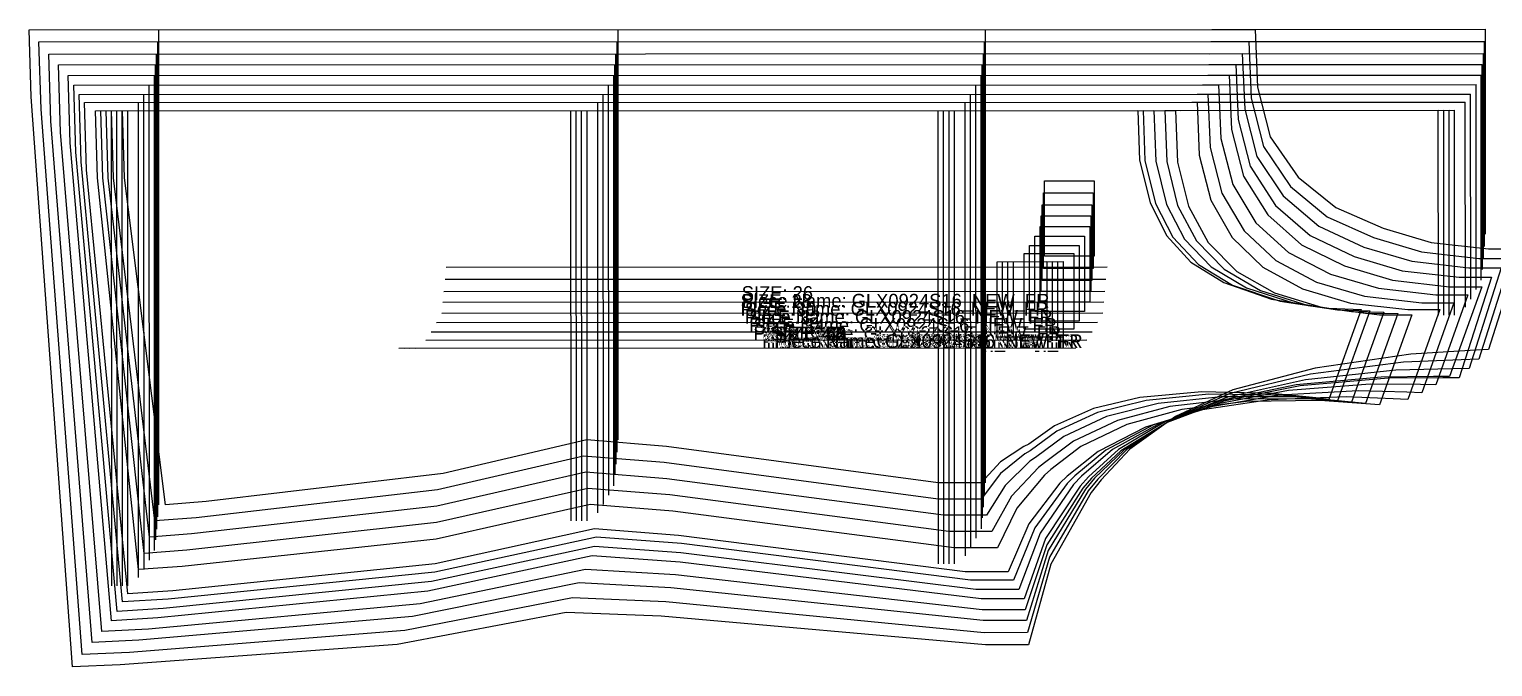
# Model space of a CAD drawing. Extents: x 0 to 56.4, y -0.1 to 33.2.
# Drawn here: x 0.06 to 26.76, y 21.54 to 33.16 of the extents above; entities that cross this region are included whole.
import ezdxf

# ---------------------------------------------------------------- set-up
doc = ezdxf.new("R2010")
doc.units = 0

# ---------------------------------------------------------------- blocks, each defined once
blk = doc.blocks.new('GLX0924S16_NEW_FR_26')
at = {"layer": '1'}
for points in [[(1.7617, 31.68), (20.2819, 31.6862)], [(2.5514, 24.4946), (1.7992, 30.4541), (1.7617, 31.68)], [(20.2819, 31.6862), (20.3143, 30.781), (20.506, 30.007), (20.8037, 29.4054), (21.2521, 28.9179), (21.8514, 28.5447), (22.7206, 28.2459), (23.7644, 28.0797), (24.3553, 28.054)], [(24.3553, 28.054), (23.7687, 26.4148)], [(23.5283, 26.4422), (22.7366, 26.5253), (21.4484, 26.5531), (20.3172, 26.4505), (19.4733, 26.2493), (18.7659, 25.935), (18.2964, 25.5983), (18.2049, 25.5567), (17.7795, 25.276), (17.4266, 24.8929)], [(23.7687, 26.4148), (23.5283, 26.4422)], [(17.4266, 24.8929), (16.6395, 24.8926), (11.6875, 25.5576), (10.2343, 25.678), (7.6141, 25.0651), (3.2935, 24.5546), (2.5514, 24.4946)]]:
    blk.add_lwpolyline(points, dxfattribs=at)
at = {"layer": '5'}
blk.add_line((6.8056, 27.3509), (18.8593, 27.3553), dxfattribs=at)
at = {"layer": '6'}
blk.add_line((1.7617, 31.68), (20.2819, 31.6862), dxfattribs=at)
at = {"layer": '7'}
blk.add_line((6.8056, 27.3509), (18.8593, 27.3553), dxfattribs=at)
at = {"layer": '8'}
for p, q in [((1.5672, 23.0179), (1.5641, 31.6802)), ((9.9364, 31.6829), (9.9391, 24.2015)), ((16.6368, 31.685), (16.6398, 23.4166)), ((20.7739, 31.6863), (25.7638, 31.6881)), ((25.7651, 27.9493), (25.7638, 31.6881)), ((17.7184, 28.927), (18.6239, 28.9275)), ((17.7188, 27.5491), (17.7184, 28.927)), ((18.6239, 28.9275), (18.6244, 27.5491)), ((18.6244, 27.5491), (17.7188, 27.5491))]:
    blk.add_line(p, q, dxfattribs=at)
at = {"layer": '1'}
for s, p in [('SIZE: 26', (13.0585, 28.2304)), ('Piece Name: GLX0924S16_NEW_FR', (13.0585, 28.0904))]:
    blk.add_text(s, height=0.25, dxfattribs=at).set_placement(p)
blk = doc.blocks.new('GLX0924S16_NEW_FR_28')
at = {"layer": '1'}
for points in [[(1.5648, 31.68), (20.3803, 31.6862)], [(2.3546, 24.1992), (1.6023, 30.4541), (1.5648, 31.68)], [(20.3803, 31.6862), (20.4139, 30.7714), (20.6084, 29.9893), (20.9212, 29.373), (21.3879, 28.8756), (22.0089, 28.4976), (22.8792, 28.2067), (23.9226, 28.0499), (24.5128, 28.0293)], [(24.5128, 28.0293), (23.9262, 26.3901)], [(23.6828, 26.4156), (22.8814, 26.4926), (21.5784, 26.5093), (20.4353, 26.3955), (19.5496, 26.176), (18.8085, 25.839), (18.3178, 25.4805), (18.2205, 25.424), (17.7774, 25.0639), (17.4267, 24.5977)], [(23.9262, 26.3901), (23.6828, 26.4156)], [(17.4267, 24.5977), (16.6396, 24.5974), (11.6419, 25.2629), (10.1752, 25.3827), (7.5076, 24.7661), (3.1099, 24.2583), (2.3546, 24.1992)]]:
    blk.add_lwpolyline(points, dxfattribs=at)
at = {"layer": '5'}
blk.add_line((6.8056, 27.3509), (18.8593, 27.3553), dxfattribs=at)
at = {"layer": '6'}
blk.add_line((1.5648, 31.68), (20.3803, 31.6862), dxfattribs=at)
at = {"layer": '7'}
blk.add_line((6.8056, 27.3509), (18.8593, 27.3553), dxfattribs=at)
at = {"layer": '8'}
for p, q in [((1.5672, 23.0179), (1.5641, 31.6802)), ((9.9364, 31.6829), (9.9391, 24.2015)), ((16.6368, 31.685), (16.6398, 23.4166)), ((20.7739, 31.6863), (25.7638, 31.6881)), ((25.7651, 27.9493), (25.7638, 31.6881)), ((17.7184, 28.927), (18.6239, 28.9275)), ((17.7188, 27.5491), (17.7184, 28.927)), ((18.6239, 28.9275), (18.6244, 27.5491)), ((18.6244, 27.5491), (17.7188, 27.5491))]:
    blk.add_line(p, q, dxfattribs=at)
at = {"layer": '1'}
for s, p in [('SIZE: 28', (13.0388, 28.0827)), ('Piece Name: GLX0924S16_NEW_FR', (13.0388, 27.9427))]:
    blk.add_text(s, height=0.25, dxfattribs=at).set_placement(p)
blk = doc.blocks.new('GLX0924S16_NEW_FR_30')
at = {"layer": '1'}
for points in [[(1.466, 31.6799), (20.5768, 31.6863)], [(2.2558, 23.9039), (1.5035, 30.454), (1.466, 31.6799)], [(20.5768, 31.6863), (20.6116, 30.7618), (20.8089, 29.9716), (21.1367, 29.3405), (21.6218, 28.8334), (22.2645, 28.4504), (23.1359, 28.1676), (24.179, 28.02), (24.7684, 28.0045)], [(24.7684, 28.0045), (24.1818, 26.3653)], [(23.9354, 26.3889), (23.1244, 26.4599), (21.8065, 26.4654), (20.6515, 26.3404), (19.7147, 26.1024), (18.9319, 25.7408), (18.4143, 25.358), (18.3133, 25.2865), (17.8632, 24.8481), (17.5249, 24.3025)], [(24.1818, 26.3653), (23.9354, 26.3889)], [(17.5249, 24.3025), (16.7378, 24.3022), (11.6942, 24.9681), (10.2143, 25.0874), (7.499, 24.4671), (3.0243, 23.9621), (2.2558, 23.9039)]]:
    blk.add_lwpolyline(points, dxfattribs=at)
at = {"layer": '5'}
blk.add_line((6.9037, 27.3509), (18.9574, 27.3553), dxfattribs=at)
at = {"layer": '6'}
blk.add_line((1.466, 31.6799), (20.5768, 31.6863), dxfattribs=at)
at = {"layer": '7'}
blk.add_line((6.9037, 27.3509), (18.9574, 27.3553), dxfattribs=at)
at = {"layer": '8'}
for p, q in [((1.6653, 23.0179), (1.6622, 31.6802)), ((10.0345, 31.6829), (10.0372, 24.2015)), ((16.7349, 31.685), (16.7379, 23.4166)), ((20.872, 31.6863), (25.8619, 31.6881)), ((25.8632, 27.9493), (25.8619, 31.6881)), ((17.8165, 28.927), (18.722, 28.9275)), ((17.8169, 27.5491), (17.8165, 28.927)), ((18.722, 28.9275), (18.7225, 27.5491)), ((18.7225, 27.5491), (17.8169, 27.5491))]:
    blk.add_line(p, q, dxfattribs=at)
at = {"layer": '1'}
for s, p in [('SIZE: 30', (13.1172, 27.9351)), ('Piece Name: GLX0924S16_NEW_FR', (13.1172, 27.7951))]:
    blk.add_text(s, height=0.25, dxfattribs=at).set_placement(p)
blk = doc.blocks.new('GLX0924S16_NEW_FR_32')
at = {"layer": '1'}
for points in [[(1.3675, 31.6799), (20.7736, 31.6863)], [(2.1574, 23.6086), (1.4051, 30.454), (1.3675, 31.6799)], [(20.7736, 31.6863), (20.8096, 30.7522), (21.0098, 29.9539), (21.3527, 29.308), (21.8562, 28.7911), (22.5205, 28.4032), (23.3929, 28.1284), (24.4358, 27.99), (25.0244, 27.9797)], [(25.0244, 27.9797), (24.4378, 26.3405)], [(24.1885, 26.3624), (23.3677, 26.4272), (22.035, 26.4215), (20.8681, 26.2853), (19.9103, 26.0339), (19.1111, 25.6572), (18.584, 25.2609), (18.4722, 25.1738), (17.9811, 24.6489), (17.6234, 24.0073)], [(24.4378, 26.3405), (24.1885, 26.3624)], [(17.6234, 24.0073), (16.8363, 24.007), (11.747, 24.6734), (10.2537, 24.7921), (7.4909, 24.1681), (2.939, 23.6657), (2.1574, 23.6086)]]:
    blk.add_lwpolyline(points, dxfattribs=at)
at = {"layer": '5'}
blk.add_line((7.0022, 27.3509), (19.0559, 27.3553), dxfattribs=at)
at = {"layer": '6'}
blk.add_line((1.3675, 31.6799), (20.7736, 31.6863), dxfattribs=at)
at = {"layer": '7'}
blk.add_line((7.0022, 27.3509), (19.0559, 27.3553), dxfattribs=at)
at = {"layer": '8'}
for p, q in [((1.7638, 23.0179), (1.7606, 31.6802)), ((10.1329, 31.6829), (10.1356, 24.2015)), ((16.8333, 31.685), (16.8364, 23.4166)), ((20.9704, 31.6863), (25.9603, 31.6881)), ((25.9617, 27.9493), (25.9603, 31.6881)), ((17.915, 28.927), (18.8205, 28.9275)), ((17.9154, 27.5491), (17.915, 28.927)), ((18.8205, 28.9275), (18.821, 27.5491)), ((18.821, 27.5491), (17.9154, 27.5491))]:
    blk.add_line(p, q, dxfattribs=at)
at = {"layer": '1'}
for s, p in [('SIZE: 32', (13.1959, 27.7874)), ('Piece Name: GLX0924S16_NEW_FR', (13.1959, 27.6474))]:
    blk.add_text(s, height=0.25, dxfattribs=at).set_placement(p)
blk = doc.blocks.new('GLX0924S16_NEW_FR_34')
at = {"layer": '1'}
for points in [[(1.2691, 31.6799), (20.9705, 31.6863)], [(2.059, 23.3132), (1.3066, 30.454), (1.2691, 31.6799)], [(20.9705, 31.6863), (21.0077, 30.7426), (21.2106, 29.9363), (21.5687, 29.2755), (22.0905, 28.7488), (22.7764, 28.3561), (23.65, 28.0892), (24.6925, 27.9601), (25.2803, 27.955)], [(25.2803, 27.955), (24.6938, 26.3157)], [(24.4414, 26.3358), (23.6109, 26.3945), (22.2634, 26.3777), (21.0847, 26.2302), (20.0814, 25.9592), (19.2457, 25.5579), (18.6955, 25.1379), (18.5787, 25.0362), (18.074, 24.4338), (17.7219, 23.7121)], [(24.6938, 26.3157), (24.4414, 26.3358)], [(17.7219, 23.7121), (16.9348, 23.7118), (11.7997, 24.3786), (10.2931, 24.4968), (7.4827, 23.8691), (2.8538, 23.3695), (2.059, 23.3132)]]:
    blk.add_lwpolyline(points, dxfattribs=at)
at = {"layer": '5'}
blk.add_line((7.1006, 27.3509), (19.1543, 27.3553), dxfattribs=at)
at = {"layer": '6'}
blk.add_line((1.2691, 31.6799), (20.9705, 31.6863), dxfattribs=at)
at = {"layer": '7'}
blk.add_line((7.1006, 27.3509), (19.1543, 27.3553), dxfattribs=at)
at = {"layer": '8'}
for p, q in [((1.8622, 23.0179), (1.8591, 31.6802)), ((10.2314, 31.6829), (10.2341, 24.2015)), ((16.9318, 31.685), (16.9348, 23.4166)), ((21.0689, 31.6863), (26.0588, 31.6881)), ((26.0601, 27.9493), (26.0588, 31.6881)), ((18.0134, 28.927), (18.9189, 28.9275)), ((18.0138, 27.5491), (18.0134, 28.927)), ((18.9189, 28.9275), (18.9194, 27.5491)), ((18.9194, 27.5491), (18.0138, 27.5491))]:
    blk.add_line(p, q, dxfattribs=at)
at = {"layer": '1'}
for s, p in [('SIZE: 34', (13.2747, 27.6397)), ('Piece Name: GLX0924S16_NEW_FR', (13.2747, 27.4997))]:
    blk.add_text(s, height=0.25, dxfattribs=at).set_placement(p)
blk = doc.blocks.new('GLX0924S16_NEW_FR_38')
at = {"layer": '1'}
for points in [[(1.0722, 31.8275), (21.3642, 31.834)], [(1.8623, 22.8702), (1.1097, 30.6016), (1.0722, 31.8275)], [(21.3642, 31.834), (21.4039, 30.871), (21.6123, 30.0486), (22.0026, 29.3655), (22.5612, 28.8267), (23.2884, 28.4318), (24.1631, 28.173), (25.2052, 28.0532), (25.7922, 28.0531)], [(25.7922, 28.0531), (25.2057, 26.4139)], [(24.9435, 26.4276), (24.0804, 26.4653), (22.6834, 26.4102), (21.465, 26.2242), (20.423, 25.9122), (19.5598, 25.4687), (18.996, 25.0137), (18.8631, 24.8867), (18.2973, 24.1447), (17.9189, 23.2693)], [(25.2057, 26.4139), (24.9435, 26.4276)], [(17.9189, 23.2693), (17.1318, 23.2691), (11.9053, 23.9367), (10.3719, 24.0538), (7.4665, 23.4188), (2.6834, 22.9246), (1.8623, 22.8702)]]:
    blk.add_lwpolyline(points, dxfattribs=at)
at = {"layer": '5'}
blk.add_line((7.2975, 27.4986), (19.3512, 27.503), dxfattribs=at)
at = {"layer": '6'}
blk.add_line((1.0722, 31.8275), (21.3642, 31.834), dxfattribs=at)
at = {"layer": '7'}
blk.add_line((7.2975, 27.4986), (19.3512, 27.503), dxfattribs=at)
at = {"layer": '8'}
for p, q in [((2.0591, 23.1655), (2.056, 31.8278)), ((10.4283, 31.8305), (10.431, 24.3491)), ((17.1287, 31.8327), (17.1317, 23.5643)), ((21.2658, 31.834), (26.2557, 31.8358)), ((26.257, 28.097), (26.2557, 31.8358)), ((18.2103, 29.0747), (19.1158, 29.0752)), ((18.2107, 27.6968), (18.2103, 29.0747)), ((19.1158, 29.0752), (19.1163, 27.6968)), ((19.1163, 27.6968), (18.2107, 27.6968))]:
    blk.add_line(p, q, dxfattribs=at)
at = {"layer": '1'}
for s, p in [('SIZE: 38', (13.4322, 27.4921)), ('Piece Name: GLX0924S16_NEW_FR', (13.4322, 27.3521))]:
    blk.add_text(s, height=0.25, dxfattribs=at).set_placement(p)
blk = doc.blocks.new('GLX0924S16_NEW_FR_40')
at = {"layer": '1'}
for points in [[(0.9737, 31.9751), (21.561, 31.9817)], [(1.7639, 22.7225), (1.0113, 30.7492), (0.9737, 31.9751)], [(21.561, 31.9817), (21.6019, 31.0091), (21.8132, 30.1786), (22.2206, 29.488), (22.7976, 28.9467), (23.5443, 28.5547), (24.4191, 28.2959), (25.4612, 28.1761), (26.0482, 28.176)], [(26.0482, 28.176), (25.4616, 26.5368)], [(25.192, 26.5466), (24.305, 26.5713), (22.8709, 26.4922), (21.6225, 26.2815), (20.5704, 25.9514), (19.7015, 25.4903), (19.1362, 25.0217), (18.9961, 24.8821), (18.4045, 24.0716), (18.0174, 23.1218)], [(25.4616, 26.5368), (25.192, 26.5466)], [(18.0174, 23.1218), (17.2303, 23.1215), (11.958, 23.7896), (10.4113, 23.9062), (7.4583, 23.2675), (2.5982, 22.7761), (1.7639, 22.7225)]]:
    blk.add_lwpolyline(points, dxfattribs=at)
at = {"layer": '5'}
blk.add_line((7.396, 27.6463), (19.4497, 27.6507), dxfattribs=at)
at = {"layer": '6'}
blk.add_line((0.9737, 31.9751), (21.561, 31.9817), dxfattribs=at)
at = {"layer": '7'}
blk.add_line((7.396, 27.6463), (19.4497, 27.6507), dxfattribs=at)
at = {"layer": '8'}
for p, q in [((2.1576, 23.3132), (2.1544, 31.9755)), ((10.5267, 31.9782), (10.5294, 24.4968)), ((17.2271, 31.9803), (17.2302, 23.7119)), ((21.3642, 31.9817), (26.3541, 31.9835)), ((26.3555, 28.2447), (26.3541, 31.9835)), ((18.3088, 29.2224), (19.2143, 29.2228)), ((18.3092, 27.8445), (18.3088, 29.2224)), ((19.2143, 29.2228), (19.2148, 27.8444)), ((19.2148, 27.8444), (18.3092, 27.8445))]:
    blk.add_line(p, q, dxfattribs=at)
at = {"layer": '1'}
for s, p in [('SIZE: 40', (13.5109, 27.4921)), ('Piece Name: GLX0924S16_NEW_FR', (13.5109, 27.3521))]:
    blk.add_text(s, height=0.25, dxfattribs=at).set_placement(p)
blk = doc.blocks.new('GLX0924S16_NEW_FR_42')
at = {"layer": '1'}
for points in [[(0.8753, 32.1473), (21.7579, 32.154)], [(1.6655, 22.5503), (0.9128, 30.9214), (0.8753, 32.1473)], [(21.7579, 32.154), (21.8, 31.1718), (22.014, 30.3331), (22.4387, 29.6351), (23.034, 29.0914), (23.8003, 28.7022), (24.675, 28.4434), (25.7171, 28.3236), (26.3041, 28.3235)], [(26.3041, 28.3235), (25.7176, 26.6843)], [(25.4381, 26.6885), (24.5186, 26.6947), (23.0346, 26.581), (21.7458, 26.3354), (20.6892, 25.9823), (19.8202, 25.5003), (19.2578, 25.0164), (19.1119, 24.8629), (18.5024, 23.9777), (18.1159, 22.9497)], [(25.7176, 26.6843), (25.4381, 26.6885)], [(18.1159, 22.9497), (17.3288, 22.9494), (11.9499, 23.6186), (10.3721, 23.7339), (7.3986, 23.0936), (2.5054, 22.6033), (1.6655, 22.5503)]]:
    blk.add_lwpolyline(points, dxfattribs=at)
at = {"layer": '5'}
blk.add_line((7.4944, 27.8185), (19.5481, 27.8229), dxfattribs=at)
at = {"layer": '6'}
blk.add_line((0.8753, 32.1473), (21.7579, 32.154), dxfattribs=at)
at = {"layer": '7'}
blk.add_line((7.4944, 27.8185), (19.5481, 27.8229), dxfattribs=at)
at = {"layer": '8'}
for p, q in [((2.256, 23.4855), (2.2529, 32.1478)), ((10.6252, 32.1505), (10.6279, 24.6691)), ((17.3256, 32.1526), (17.3286, 23.8842)), ((21.4627, 32.1539), (26.4526, 32.1557)), ((26.4539, 28.4169), (26.4526, 32.1557)), ((18.4072, 29.3946), (19.3127, 29.3951)), ((18.4076, 28.0167), (18.4072, 29.3946)), ((19.3127, 29.3951), (19.3132, 28.0167)), ((19.3132, 28.0167), (18.4076, 28.0167))]:
    blk.add_line(p, q, dxfattribs=at)
at = {"layer": '1'}
for s, p in [('SIZE: 42', (13.5897, 27.4921)), ('Piece Name: GLX0924S16_NEW_FR', (13.5897, 27.3521))]:
    blk.add_text(s, height=0.25, dxfattribs=at).set_placement(p)
blk = doc.blocks.new('GLX0924S16_NEW_FR_44')
at = {"layer": '1'}
for points in [[(0.773, 32.3195), (21.9509, 32.3263)], [(1.5633, 22.378), (0.8105, 31.0937), (0.773, 32.3195)], [(21.9509, 32.3263), (21.9942, 31.3344), (22.211, 30.4877), (22.6529, 29.7822), (23.2666, 29.2361), (24.0524, 28.8497), (24.9271, 28.5909), (25.9692, 28.4711), (26.5562, 28.471)], [(26.5562, 28.471), (25.9697, 26.8318)], [(25.6782, 26.8316), (24.7194, 26.8226), (23.1739, 26.6793), (21.8342, 26.4017), (20.7874, 26.0141), (19.9325, 25.5035), (19.3848, 25.0009), (19.2327, 24.8344), (18.6015, 23.8799), (18.2106, 22.7775)], [(25.9697, 26.8318), (25.6782, 26.8316)], [(18.2106, 22.7775), (17.4235, 22.7773), (11.9378, 23.4476), (10.3289, 23.5617), (7.335, 22.92), (2.4088, 22.4307), (1.5633, 22.378)]]:
    blk.add_lwpolyline(points, dxfattribs=at)
at = {"layer": '5'}
blk.add_line((7.589, 27.9908), (19.6427, 27.9952), dxfattribs=at)
at = {"layer": '6'}
blk.add_line((0.773, 32.3195), (21.9509, 32.3263), dxfattribs=at)
at = {"layer": '7'}
blk.add_line((7.589, 27.9908), (19.6427, 27.9952), dxfattribs=at)
at = {"layer": '8'}
for p, q in [((2.3506, 23.6578), (2.3475, 32.3201)), ((10.7198, 32.3227), (10.7225, 24.8413)), ((17.4202, 32.3249), (17.4232, 24.0565)), ((21.5573, 32.3262), (26.5472, 32.328)), ((26.5485, 28.5892), (26.5472, 32.328)), ((18.5018, 29.5669), (19.4073, 29.5674)), ((18.5022, 28.189), (18.5018, 29.5669)), ((19.4073, 29.5674), (19.4078, 28.189)), ((19.4078, 28.189), (18.5022, 28.189))]:
    blk.add_line(p, q, dxfattribs=at)
at = {"layer": '1'}
for s, p in [('SIZE: 44', (13.6646, 27.4921)), ('Piece Name: GLX0924S16_NEW_FR', (13.6646, 27.3521))]:
    blk.add_text(s, height=0.25, dxfattribs=at).set_placement(p)
blk = doc.blocks.new('GLX0924S16_NEW_FR_46')
at = {"layer": '1'}
for points in [[(0.5958, 32.5164), (22.069, 32.5232)], [(1.3861, 22.1811), (0.6333, 31.2905), (0.5958, 32.5164)], [(22.069, 32.5232), (22.1135, 31.5217), (22.3331, 30.6669), (22.7922, 29.9538), (23.4242, 29.4054), (24.2296, 29.0218), (25.1043, 28.763), (26.1464, 28.6432), (26.7334, 28.6431)], [(26.7334, 28.6431), (26.1469, 26.807)], [(25.8445, 26.8084), (24.8498, 26.8045), (23.2458, 26.6647), (21.8546, 26.3842), (20.8198, 25.9923), (19.9762, 25.4798), (19.437, 24.9775), (19.278, 24.7968), (18.6244, 23.7651), (18.2303, 22.5807)], [(26.1469, 26.807), (25.8445, 26.8084)], [(18.2303, 22.5807), (17.4433, 22.5804), (11.8504, 23.214), (10.2109, 23.3156), (7.1953, 22.6893), (2.237, 22.2287), (1.3861, 22.1811)]]:
    blk.add_lwpolyline(points, dxfattribs=at)
at = {"layer": '5'}
blk.add_line((7.6087, 28.1877), (19.6624, 28.1921), dxfattribs=at)
at = {"layer": '6'}
blk.add_line((0.5958, 32.5164), (22.069, 32.5232), dxfattribs=at)
at = {"layer": '7'}
blk.add_line((7.6087, 28.1877), (19.6624, 28.1921), dxfattribs=at)
at = {"layer": '8'}
for p, q in [((2.3703, 23.8546), (2.3672, 32.5169)), ((10.7395, 32.5196), (10.7422, 25.0382)), ((17.4399, 32.5217), (17.4429, 24.2533)), ((21.577, 32.5231), (26.5669, 32.5249)), ((26.5682, 28.7861), (26.5669, 32.5249)), ((18.5215, 29.7638), (19.427, 29.7642)), ((18.5219, 28.3859), (18.5215, 29.7638)), ((19.427, 29.7642), (19.4275, 28.3858)), ((19.4275, 28.3858), (18.5219, 28.3859))]:
    blk.add_line(p, q, dxfattribs=at)
at = {"layer": '1'}
for s, p in [('SIZE: 46', (13.6646, 27.4921)), ('Piece Name: GLX0924S16_NEW_FR', (13.6646, 27.3521))]:
    blk.add_text(s, height=0.25, dxfattribs=at).set_placement(p)
blk = doc.blocks.new('GLX0924S16_NEW_FR_48')
at = {"layer": '1'}
for points in [[(0.4186, 32.7132), (22.1871, 32.7201)], [(1.209, 21.9843), (0.4561, 31.4873), (0.4186, 32.7132)], [(22.1871, 32.7201), (22.2328, 31.709), (22.4552, 30.8461), (22.9315, 30.1255), (23.5819, 29.5747), (24.4068, 29.1939), (25.2815, 28.9351), (26.3236, 28.8153), (26.9106, 28.8152)], [(26.9106, 28.8152), (26.3241, 26.9791)], [(26.0131, 26.9744), (24.9901, 26.95), (23.3431, 26.7734), (21.9179, 26.4564), (20.8768, 26.0366), (20.0321, 25.4986), (19.4961, 24.9775), (19.3293, 24.7806), (18.6491, 23.6615), (18.2501, 22.3839)], [(26.3241, 26.9791), (26.0131, 26.9744)], [(18.2501, 22.3839), (17.463, 22.3836), (11.7631, 22.9803), (10.0929, 23.0695), (7.0556, 22.4586), (2.0652, 22.0267), (1.209, 21.9843)]]:
    blk.add_lwpolyline(points, dxfattribs=at)
at = {"layer": '5'}
blk.add_line((7.6284, 28.3845), (19.6821, 28.389), dxfattribs=at)
at = {"layer": '6'}
blk.add_line((0.4186, 32.7132), (22.1871, 32.7201), dxfattribs=at)
at = {"layer": '7'}
blk.add_line((7.6284, 28.3845), (19.6821, 28.389), dxfattribs=at)
at = {"layer": '8'}
for p, q in [((2.39, 24.0515), (2.3869, 32.7138)), ((10.7592, 32.7165), (10.7619, 25.2351)), ((17.4596, 32.7186), (17.4626, 24.4502)), ((21.5967, 32.7199), (26.5866, 32.7217)), ((26.5879, 28.9829), (26.5866, 32.7217)), ((18.5412, 29.9606), (19.4467, 29.9611)), ((18.5416, 28.5827), (18.5412, 29.9606)), ((19.4467, 29.9611), (19.4472, 28.5827)), ((19.4472, 28.5827), (18.5416, 28.5827))]:
    blk.add_line(p, q, dxfattribs=at)
at = {"layer": '1'}
for s, p in [('SIZE: 48', (13.6646, 27.4922)), ('Piece Name: GLX0924S16_NEW_FR', (13.6646, 27.3522))]:
    blk.add_text(s, height=0.25, dxfattribs=at).set_placement(p)
blk = doc.blocks.new('GLX0924S16_NEW_FR_50')
at = {"layer": '1'}
for points in [[(0.2414, 32.9346), (22.3052, 32.9415)], [(1.0319, 21.7628), (0.2789, 31.7087), (0.2414, 32.9346)], [(22.3052, 32.9415), (22.3509, 31.9077), (22.5773, 31.0251), (23.0708, 30.2971), (23.7396, 29.7441), (24.584, 29.3662), (25.4587, 29.1074), (26.5008, 28.9876), (27.0878, 28.9875)], [(27.0878, 28.9875), (26.5013, 27.1514)], [(26.1807, 27.1401), (25.1264, 27.0941), (23.4319, 26.8782), (21.9688, 26.5221), (20.9257, 26.0704), (20.0844, 25.5041), (19.5552, 24.9628), (19.3804, 24.7489), (18.6731, 23.5379), (18.2699, 22.1624)], [(26.5013, 27.1514), (26.1807, 27.1401)], [(18.2699, 22.1624), (17.4828, 22.1622), (11.6758, 22.722), (9.9749, 22.7989), (6.9159, 22.2034), (1.8934, 21.8002), (1.0319, 21.7628)]]:
    blk.add_lwpolyline(points, dxfattribs=at)
at = {"layer": '5'}
blk.add_line((7.6481, 28.606), (19.7018, 28.6104), dxfattribs=at)
at = {"layer": '6'}
blk.add_line((0.2414, 32.9346), (22.3052, 32.9415), dxfattribs=at)
at = {"layer": '7'}
blk.add_line((7.6481, 28.606), (19.7018, 28.6104), dxfattribs=at)
at = {"layer": '8'}
for p, q in [((2.4097, 24.273), (2.4066, 32.9353)), ((10.7789, 32.9379), (10.7816, 25.4565)), ((17.4793, 32.9401), (17.4823, 24.6717)), ((21.6164, 32.9414), (26.6063, 32.9432)), ((26.6076, 29.2044), (26.6063, 32.9432)), ((18.5609, 30.1821), (19.4664, 30.1826)), ((18.5613, 28.8042), (18.5609, 30.1821)), ((19.4664, 30.1826), (19.4669, 28.8042)), ((19.4669, 28.8042), (18.5613, 28.8042))]:
    blk.add_line(p, q, dxfattribs=at)
at = {"layer": '1'}
for s, p in [('SIZE: 50', (13.6646, 27.4921)), ('Piece Name: GLX0924S16_NEW_FR', (13.6646, 27.3521))]:
    blk.add_text(s, height=0.25, dxfattribs=at).set_placement(p)
blk = doc.blocks.new('GLX0924S16_NEW_FR_52')
at = {"layer": '1'}
for points in [[(0.0641, 33.1561), (22.4232, 33.163)], [(0.8548, 21.5413), (0.1017, 31.9302), (0.0641, 33.1561)], [(22.4232, 33.163), (22.4689, 32.1063), (22.6994, 31.2041), (23.2102, 30.4687), (23.8973, 29.9135), (24.7612, 29.5385), (25.6359, 29.2797), (26.6781, 29.1599), (27.2651, 29.1598)], [(27.2651, 29.1598), (26.6785, 27.3237)], [(26.3479, 27.306), (25.2608, 27.2383), (23.5164, 26.9832), (22.0135, 26.5878), (20.9708, 26.1037), (20.1352, 25.5092), (19.6144, 24.9481), (19.4314, 24.717), (18.6971, 23.4143), (18.2897, 21.941)], [(26.6785, 27.3237), (26.3479, 27.306)], [(18.2897, 21.941), (17.5026, 21.9408), (11.5885, 22.4637), (9.8569, 22.5282), (6.7762, 21.9481), (1.7216, 21.5736), (0.8548, 21.5413)]]:
    blk.add_lwpolyline(points, dxfattribs=at)
at = {"layer": '5'}
blk.add_line((7.6678, 28.8275), (19.7215, 28.8319), dxfattribs=at)
at = {"layer": '6'}
blk.add_line((0.0641, 33.1561), (22.4232, 33.163), dxfattribs=at)
at = {"layer": '7'}
blk.add_line((7.6678, 28.8275), (19.7215, 28.8319), dxfattribs=at)
at = {"layer": '8'}
for p, q in [((2.4294, 24.4944), (2.4262, 33.1567)), ((10.7985, 33.1594), (10.8012, 25.678)), ((17.4989, 33.1616), (17.502, 24.8932)), ((21.636, 33.1629), (26.6259, 33.1647)), ((26.6273, 29.4259), (26.6259, 33.1647)), ((18.5806, 30.4036), (19.4861, 30.404)), ((18.581, 29.0257), (18.5806, 30.4036)), ((19.4861, 30.404), (19.4866, 29.0256)), ((19.4866, 29.0256), (18.581, 29.0257))]:
    blk.add_line(p, q, dxfattribs=at)
at = {"layer": '1'}
for s, p in [('SIZE: 52', (13.6646, 27.4921)), ('Piece Name: GLX0924S16_NEW_FR', (13.6646, 27.3521))]:
    blk.add_text(s, height=0.25, dxfattribs=at).set_placement(p)

msp = doc.modelspace()

# ---------------------------------------------------------------- block references
at = {"layer": '1'}
for name in ['GLX0924S16_NEW_FR_52', 'GLX0924S16_NEW_FR_50', 'GLX0924S16_NEW_FR_48', 'GLX0924S16_NEW_FR_46', 'GLX0924S16_NEW_FR_44', 'GLX0924S16_NEW_FR_42', 'GLX0924S16_NEW_FR_40', 'GLX0924S16_NEW_FR_38', 'GLX0924S16_NEW_FR_34', 'GLX0924S16_NEW_FR_32', 'GLX0924S16_NEW_FR_30', 'GLX0924S16_NEW_FR_26', 'GLX0924S16_NEW_FR_28']:
    msp.add_blockref(name, (0, 0), dxfattribs=at)

doc.saveas('drawing.dxf')
